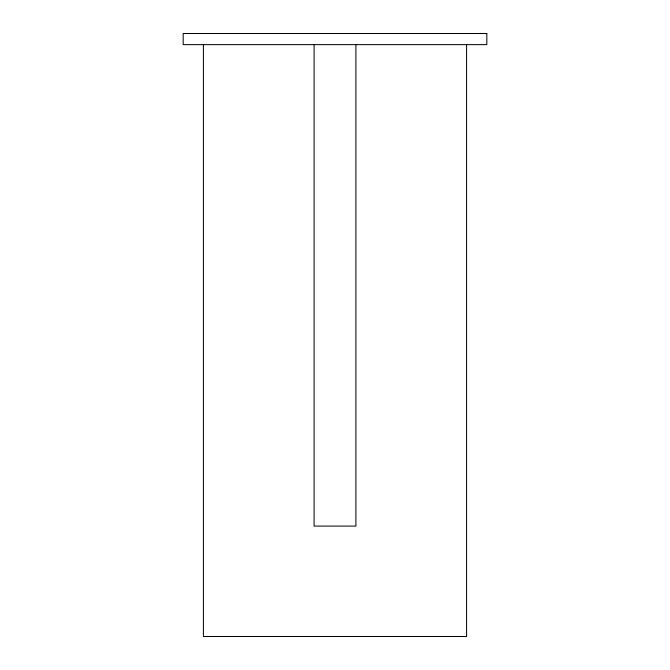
<?xml version="1.0" encoding="UTF-8"?>
<svg xmlns="http://www.w3.org/2000/svg" width="670" height="670" viewBox="0 0 670 670"><rect width="100%" height="100%" fill="white"/><g stroke="black" fill="none" stroke-linecap="round" stroke-linejoin="round"><path stroke-width="1" d="M466.58 44.63L466.58 636.5L203.412 636.5L203.412 44.63M355.904 44.63L355.904 526.084L314.096 526.084L314.096 44.63M486.83 33.5L183.17 33.5L183.17 44.63L486.83 44.63L486.83 33.5"/></g></svg>
